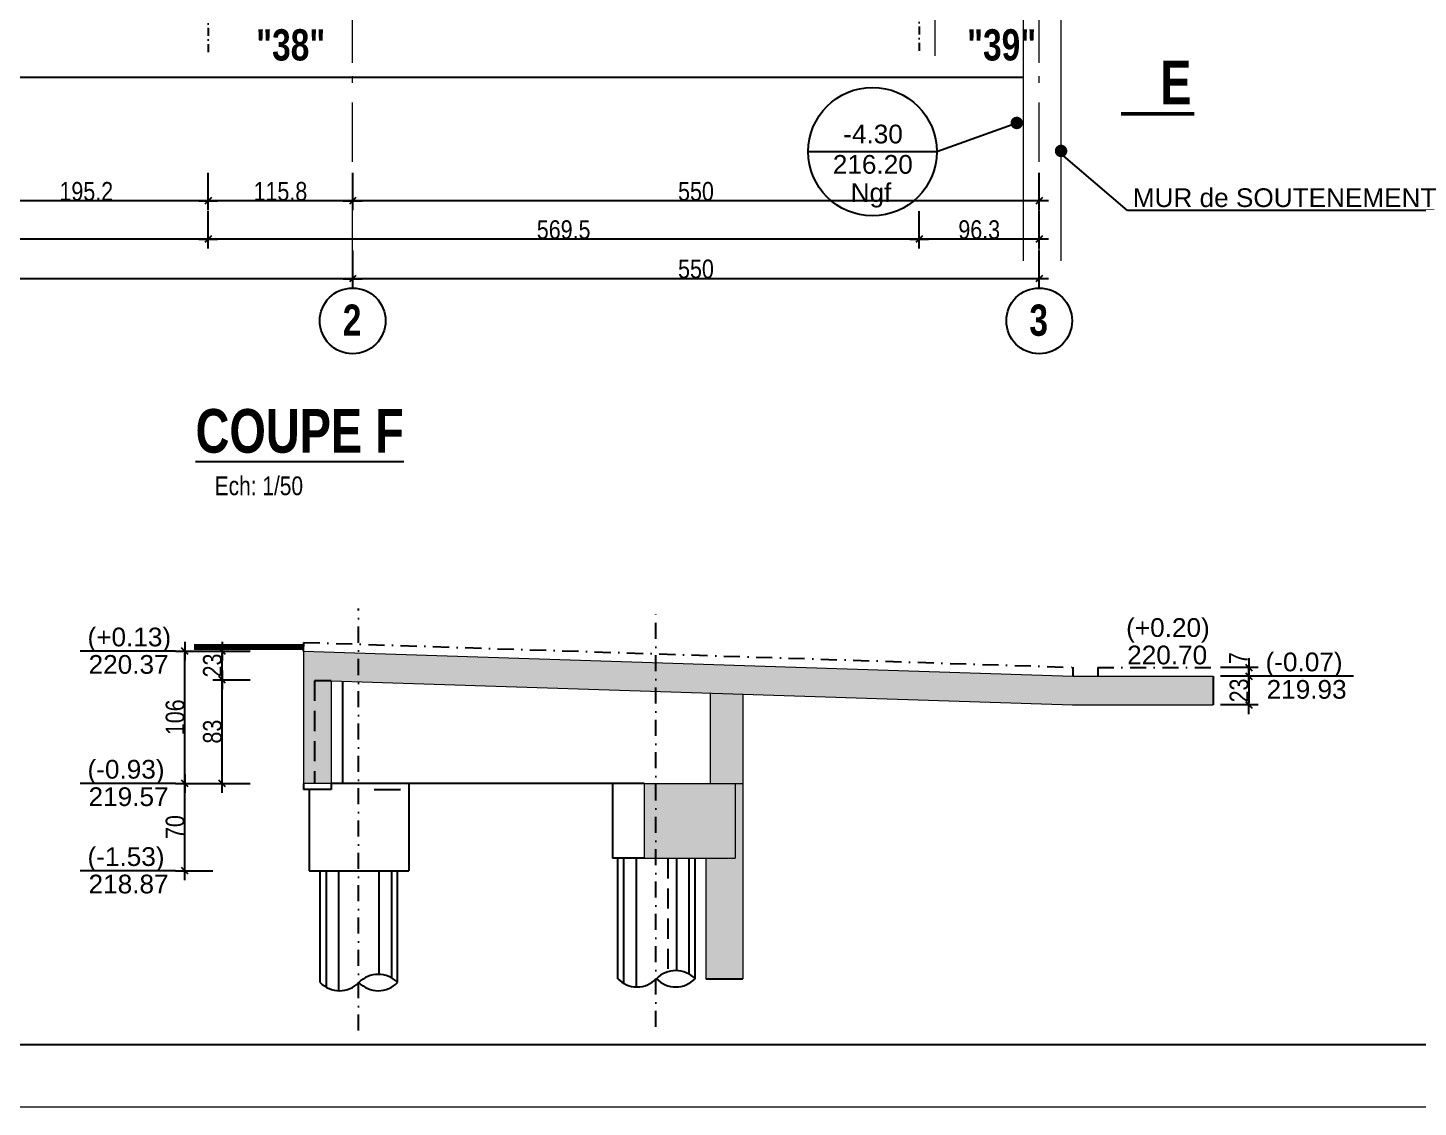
# Model space of a CAD drawing. Header units: centimetres. Extents: x 0 to 26456, y -12469 to -8269.
# Drawn here: x 22862 to 23976, y -12469 to -11604 of the extents above; entities that cross this region are included whole.
import ezdxf
from ezdxf.enums import TextEntityAlignment as Align

# ---------------------------------------------------------------- set-up
doc = ezdxf.new("R2010")
doc.units = ezdxf.units.CM
doc.header["$LTSCALE"] = 25.4
doc.header["$PDMODE"] = 1
doc.header["$PDSIZE"] = -2
for name, pattern in [('CACHEX2', [19.05, 12.7, -6.35]), ('Style de ligne -6', [1.04164, 0.625, -0.20828, 0.06943, -0.13893]), ('TIRETPTX2', [50.8, 25.4, -12.7, 0, -12.7])]:
    doc.linetypes.add(name, pattern=pattern)
for name, color, linetype in [('01_cote_gen', 4, 'Continuous'), ('01_linteaux', 2, 'Continuous'), ('01_poch_murs', 253, 'Continuous'), ('01_texte', 230, 'Continuous'), ('AA_COTES', 2, 'Continuous')]:
    doc.layers.add(name, color=color, linetype=linetype)
for name, color, linetype, lineweight in [('01_murs_coup', 5, 'Continuous', 60), ('01_PIEUX', 5, 'Continuous', 60), ('B Général', 7, 'Continuous', 5)]:
    doc.layers.add(name, color=color, linetype=linetype, lineweight=lineweight)
doc.styles.add('impact', font='impact.ttf')
doc.styles.add('MATTE_TXT', font='arial.ttf')
doc.styles.add('STYLE2', font='ARIALN.TTF')
doc.dimstyles.new('JB50', dxfattribs={"dimscale": 0.1, "dimtxt": 150, "dimasz": 15, "dimexe": 0.1, "dimexo": 0.1, "dimgap": 0.09, "dimtad": 1, "dimdec": 1, "dimdsep": 46, "dimtxsty": 'STYLE2', "dimblk1": 'BOND_G', "dimblk2": 'BOND_D', "dimsah": 1, "dimcen": 1.5, "dimdle": 0.01, "dimse1": 1, "dimse2": 1, "dimclrd": 4, "dimclre": 2, "dimclrt": 6, "dimazin": 2, "dimtfac": 2.333333, "dimtdec": 1, "dimtix": 1, "dimtmove": 2, "dimatfit": 3, "dimldrblk": 'BOND_G', "dimfxl": 1, "dimtolj": 1, "dimtzin": 0, "dimarcsym": 0})

# ---------------------------------------------------------------- blocks, each defined once
blk = doc.blocks.new('BOND_G')
at = {"layer": 'AA_COTES', "color": 0}
for p, q in [((0, -5), (0, 15)), ((5, 0), (-5, 0)), ((1.77, 1.77), (-1.77, -1.77))]:
    blk.add_line(p, q, dxfattribs=at)
blk = doc.blocks.new('BOND_D')
at = {"layer": 'AA_COTES', "color": 0}
for p, q in [((5, 0), (-5, 0)), ((-1.77, -1.77), (1.77, 1.77)), ((0, 5), (0, -15))]:
    blk.add_line(p, q, dxfattribs=at)
blk = doc.blocks.new('*D106')
at = {"layer": '01_cote_gen', "color": 4, "lineweight": -2, "ltscale": 3, "transparency": 16777216}
blk.add_line((23005.3, -11743), (22813.1, -11743), dxfattribs=at)
at = {"layer": 'Defpoints', "color": 0, "ltscale": 3, "transparency": 16777216}
for p in [(23006.8, -11607.5), (22811.6, -11710.5), (22811.6, -11743)]:
    blk.add_point(p, dxfattribs=at)
at = {"layer": '01_cote_gen', "color": 4, "lineweight": -2, "ltscale": 3, "transparency": 16777216, "xscale": 1.5, "yscale": 1.5, "zscale": 1.5, "rotation": 180}
blk.add_blockref('BOND_D', (22811.6, -11743), dxfattribs=at)
at = {"layer": '01_cote_gen', "color": 4, "lineweight": -2, "ltscale": 3, "transparency": 16777216, "xscale": 1.5, "yscale": 1.5, "zscale": 1.5}
blk.add_blockref('BOND_G', (23006.8, -11743), dxfattribs=at)
at = {"layer": '01_cote_gen', "color": 6, "ltscale": 3, "transparency": 16777216, "insert": (22909.2, -11735.4), "char_height": 15, "attachment_point": 5, "style": 'STYLE2'}
blk.add_mtext('\\A1;195.2', dxfattribs=at)
blk = doc.blocks.new('*D108')
at = {"layer": '01_cote_gen', "color": 4, "lineweight": -2, "ltscale": 3, "transparency": 16777216}
blk.add_line((23005.3, -11773.7), (22315.8, -11773.7), dxfattribs=at)
at = {"layer": 'Defpoints', "color": 0, "ltscale": 3, "transparency": 16777216}
for p in [(22314.3, -11750.5), (23006.8, -11750.5), (22314.3, -11773.7)]:
    blk.add_point(p, dxfattribs=at)
at = {"layer": '01_cote_gen', "color": 4, "lineweight": -2, "ltscale": 3, "transparency": 16777216, "xscale": 1.5, "yscale": 1.5, "zscale": 1.5, "rotation": 180}
blk.add_blockref('BOND_D', (22314.3, -11773.7), dxfattribs=at)
at = {"layer": '01_cote_gen', "color": 4, "lineweight": -2, "ltscale": 3, "transparency": 16777216, "xscale": 1.5, "yscale": 1.5, "zscale": 1.5}
blk.add_blockref('BOND_G', (23006.8, -11773.7), dxfattribs=at)
at = {"layer": '01_cote_gen', "color": 6, "ltscale": 3, "transparency": 16777216, "insert": (22660.5, -11766.1), "char_height": 15, "attachment_point": 5, "style": 'STYLE2'}
blk.add_mtext('\\A1;692.5', dxfattribs=at)
blk = doc.blocks.new('*D109')
at = {"layer": '01_cote_gen', "color": 4, "lineweight": -2, "ltscale": 3, "transparency": 16777216}
blk.add_line((23574.8, -11773.7), (23008.3, -11773.7), dxfattribs=at)
at = {"layer": 'Defpoints', "color": 0, "ltscale": 3, "transparency": 16777216}
for p in [(23576.3, -11607.5), (23006.8, -11773.7), (23006.8, -11781.2)]:
    blk.add_point(p, dxfattribs=at)
at = {"layer": '01_cote_gen', "color": 4, "lineweight": -2, "ltscale": 3, "transparency": 16777216, "xscale": 1.5, "yscale": 1.5, "zscale": 1.5, "rotation": 180}
blk.add_blockref('BOND_D', (23006.8, -11773.7), dxfattribs=at)
at = {"layer": '01_cote_gen', "color": 4, "lineweight": -2, "ltscale": 3, "transparency": 16777216, "xscale": 1.5, "yscale": 1.5, "zscale": 1.5}
blk.add_blockref('BOND_G', (23576.3, -11773.7), dxfattribs=at)
at = {"layer": '01_cote_gen', "color": 6, "ltscale": 3, "transparency": 16777216, "insert": (23291.6, -11766.1), "char_height": 15, "attachment_point": 5, "style": 'STYLE2'}
blk.add_mtext('\\A1;569.5', dxfattribs=at)
blk = doc.blocks.new('*D176')
at = {"layer": '01_cote_gen', "color": 4, "lineweight": -2, "ltscale": 3, "transparency": 16777216}
blk.add_line((23121.1, -11743), (23008.3, -11743), dxfattribs=at)
at = {"layer": 'Defpoints', "color": 0, "ltscale": 3, "transparency": 16777216}
for p in [(23006.8, -11743), (23122.6, -11739.7), (23006.8, -11828.8)]:
    blk.add_point(p, dxfattribs=at)
at = {"layer": '01_cote_gen', "color": 4, "lineweight": -2, "ltscale": 3, "transparency": 16777216, "xscale": 1.5, "yscale": 1.5, "zscale": 1.5, "rotation": 180}
blk.add_blockref('BOND_D', (23006.8, -11743), dxfattribs=at)
at = {"layer": '01_cote_gen', "color": 4, "lineweight": -2, "ltscale": 3, "transparency": 16777216, "xscale": 1.5, "yscale": 1.5, "zscale": 1.5}
blk.add_blockref('BOND_G', (23122.6, -11743), dxfattribs=at)
at = {"layer": '01_cote_gen', "color": 6, "ltscale": 3, "transparency": 16777216, "insert": (23064.7, -11735.4), "char_height": 15, "attachment_point": 5, "style": 'STYLE2'}
blk.add_mtext('\\A1;115.8', dxfattribs=at)
blk = doc.blocks.new('*D177')
at = {"layer": '01_cote_gen', "color": 4, "lineweight": -2, "ltscale": 3, "transparency": 16777216}
blk.add_line((23671.1, -11743), (23124.1, -11743), dxfattribs=at)
at = {"layer": 'Defpoints', "color": 0, "ltscale": 3, "transparency": 16777216}
for p in [(23122.6, -11737.7), (23122.6, -11743), (23672.6, -11760.8)]:
    blk.add_point(p, dxfattribs=at)
at = {"layer": '01_cote_gen', "color": 4, "lineweight": -2, "ltscale": 3, "transparency": 16777216, "xscale": 1.5, "yscale": 1.5, "zscale": 1.5, "rotation": 180}
blk.add_blockref('BOND_D', (23122.6, -11743), dxfattribs=at)
at = {"layer": '01_cote_gen', "color": 4, "lineweight": -2, "ltscale": 3, "transparency": 16777216, "xscale": 1.5, "yscale": 1.5, "zscale": 1.5}
blk.add_blockref('BOND_G', (23672.6, -11743), dxfattribs=at)
at = {"layer": '01_cote_gen', "color": 6, "ltscale": 3, "transparency": 16777216, "insert": (23397.6, -11735.4), "char_height": 15, "attachment_point": 5, "style": 'STYLE2'}
blk.add_mtext('\\A1;550', dxfattribs=at)
blk = doc.blocks.new('*D178')
at = {"layer": '01_cote_gen', "color": 4, "lineweight": -2, "ltscale": 3, "transparency": 16777216}
blk.add_line((23121.1, -11805.3), (22504.1, -11805.3), dxfattribs=at)
at = {"layer": 'Defpoints', "color": 0, "ltscale": 3, "transparency": 16777216}
for p in [(22502.6, -11687.6), (22502.6, -11805.3), (23122.6, -11797.8)]:
    blk.add_point(p, dxfattribs=at)
at = {"layer": '01_cote_gen', "color": 4, "lineweight": -2, "ltscale": 3, "transparency": 16777216, "xscale": 1.5, "yscale": 1.5, "zscale": 1.5, "rotation": 180}
blk.add_blockref('BOND_D', (22502.6, -11805.3), dxfattribs=at)
at = {"layer": '01_cote_gen', "color": 4, "lineweight": -2, "ltscale": 3, "transparency": 16777216, "xscale": 1.5, "yscale": 1.5, "zscale": 1.5}
blk.add_blockref('BOND_G', (23122.6, -11805.3), dxfattribs=at)
at = {"layer": '01_cote_gen', "color": 6, "ltscale": 3, "transparency": 16777216, "insert": (22812.6, -11797.6), "char_height": 15, "attachment_point": 5, "style": 'STYLE2'}
blk.add_mtext('\\A1;620', dxfattribs=at)
blk = doc.blocks.new('*D179')
at = {"layer": '01_cote_gen', "color": 4, "lineweight": -2, "ltscale": 3, "transparency": 16777216}
blk.add_line((23671.1, -11773.7), (23577.8, -11773.7), dxfattribs=at)
at = {"layer": 'Defpoints', "color": 0, "ltscale": 3, "transparency": 16777216}
for p in [(23576.3, -11628.8), (23672.6, -11713.7), (23576.3, -11773.7)]:
    blk.add_point(p, dxfattribs=at)
at = {"layer": '01_cote_gen', "color": 4, "lineweight": -2, "ltscale": 3, "transparency": 16777216, "xscale": 1.5, "yscale": 1.5, "zscale": 1.5, "rotation": 180}
blk.add_blockref('BOND_D', (23576.3, -11773.7), dxfattribs=at)
at = {"layer": '01_cote_gen', "color": 4, "lineweight": -2, "ltscale": 3, "transparency": 16777216, "xscale": 1.5, "yscale": 1.5, "zscale": 1.5}
blk.add_blockref('BOND_G', (23672.6, -11773.7), dxfattribs=at)
at = {"layer": '01_cote_gen', "color": 6, "ltscale": 3, "transparency": 16777216, "insert": (23624.5, -11766.1), "char_height": 15, "attachment_point": 5, "style": 'STYLE2'}
blk.add_mtext('\\A1;96.3', dxfattribs=at)
blk = doc.blocks.new('*D257')
at = {"layer": '01_cote_gen', "color": 4, "lineweight": -2, "ltscale": 3, "transparency": 16777216}
blk.add_line((23671.1, -11805.3), (23124.1, -11805.3), dxfattribs=at)
at = {"layer": 'Defpoints', "color": 0, "ltscale": 3, "transparency": 16777216}
for p in [(23672.6, -11788.8), (23122.6, -11797.8), (23122.6, -11805.3)]:
    blk.add_point(p, dxfattribs=at)
at = {"layer": '01_cote_gen', "color": 4, "lineweight": -2, "ltscale": 3, "transparency": 16777216, "xscale": 1.5, "yscale": 1.5, "zscale": 1.5, "rotation": 180}
blk.add_blockref('BOND_D', (23122.6, -11805.3), dxfattribs=at)
at = {"layer": '01_cote_gen', "color": 4, "lineweight": -2, "ltscale": 3, "transparency": 16777216, "xscale": 1.5, "yscale": 1.5, "zscale": 1.5}
blk.add_blockref('BOND_G', (23672.6, -11805.3), dxfattribs=at)
at = {"layer": '01_cote_gen', "color": 6, "ltscale": 3, "transparency": 16777216, "insert": (23397.6, -11797.6), "char_height": 15, "attachment_point": 5, "style": 'STYLE2'}
blk.add_mtext('\\A1;550', dxfattribs=at)
blk = doc.blocks.new('*D273')
at = {"layer": '01_cote_gen', "color": 4, "lineweight": -2, "ltscale": 3, "transparency": 16777216}
blk.add_line((22988.1, -12208.3), (22988.1, -12105.3), dxfattribs=at)
at = {"layer": 'Defpoints', "color": 0, "ltscale": 3, "transparency": 16777216}
for p in [(22988.1, -12103.8), (23170.3, -12103.8), (23163.2, -12209.8)]:
    blk.add_point(p, dxfattribs=at)
at = {"layer": '01_cote_gen', "color": 4, "lineweight": -2, "ltscale": 3, "transparency": 16777216, "xscale": 1.5, "yscale": 1.5, "zscale": 1.5}
for name, p, rotation in [('BOND_D', (22988.1, -12103.8), 90), ('BOND_G', (22988.1, -12209.8), 270)]:
    blk.add_blockref(name, p, dxfattribs=dict(at, rotation=rotation))
at = {"layer": '01_cote_gen', "color": 6, "ltscale": 3, "transparency": 16777216, "insert": (22980.4, -12156.8), "char_height": 15, "attachment_point": 5, "rotation": 90, "style": 'STYLE2'}
blk.add_mtext('\\A1;106', dxfattribs=at)
blk = doc.blocks.new('*D274')
at = {"layer": '01_cote_gen', "color": 4, "lineweight": -2, "ltscale": 3, "transparency": 16777216}
blk.add_line((23018, -12208.3), (23018, -12128.3), dxfattribs=at)
at = {"layer": 'Defpoints', "color": 0, "ltscale": 3, "transparency": 16777216}
for p in [(23018, -12126.8), (23119.4, -12126.8), (23034.6, -12209.8)]:
    blk.add_point(p, dxfattribs=at)
at = {"layer": '01_cote_gen', "color": 4, "lineweight": -2, "ltscale": 3, "transparency": 16777216, "xscale": 1.5, "yscale": 1.5, "zscale": 1.5}
for name, p, rotation in [('BOND_D', (23018, -12126.8), 90), ('BOND_G', (23018, -12209.8), 270)]:
    blk.add_blockref(name, p, dxfattribs=dict(at, rotation=rotation))
at = {"layer": '01_cote_gen', "color": 6, "ltscale": 3, "transparency": 16777216, "insert": (23010.3, -12168.3), "char_height": 15, "attachment_point": 5, "rotation": 90, "style": 'STYLE2'}
blk.add_mtext('\\A1;83', dxfattribs=at)
blk = doc.blocks.new('*D275')
at = {"layer": '01_cote_gen', "color": 4, "lineweight": -2, "ltscale": 3, "transparency": 16777216}
blk.add_line((23018, -12125.3), (23018, -12105.3), dxfattribs=at)
at = {"layer": 'Defpoints', "color": 0, "ltscale": 3, "transparency": 16777216}
for p in [(23018, -12103.8), (23119.4, -12103.8), (23119.4, -12126.8)]:
    blk.add_point(p, dxfattribs=at)
at = {"layer": '01_cote_gen', "color": 4, "lineweight": -2, "ltscale": 3, "transparency": 16777216, "xscale": 1.5, "yscale": 1.5, "zscale": 1.5}
for name, p, rotation in [('BOND_D', (23018, -12103.8), 90), ('BOND_G', (23018, -12126.8), 270)]:
    blk.add_blockref(name, p, dxfattribs=dict(at, rotation=rotation))
at = {"layer": '01_cote_gen', "color": 6, "ltscale": 3, "transparency": 16777216, "insert": (23010.3, -12115.3), "char_height": 15, "attachment_point": 5, "rotation": 90, "style": 'STYLE2'}
blk.add_mtext('\\A1;23', dxfattribs=at)
blk = doc.blocks.new('*D276')
at = {"layer": '01_cote_gen', "color": 4, "lineweight": -2, "ltscale": 3, "transparency": 16777216}
blk.add_line((22988.1, -12278.3), (22988.1, -12211.3), dxfattribs=at)
at = {"layer": 'Defpoints', "color": 0, "ltscale": 3, "transparency": 16777216}
for p in [(22988.1, -12209.8), (23058.2, -12209.8), (23058.2, -12279.8)]:
    blk.add_point(p, dxfattribs=at)
at = {"layer": '01_cote_gen', "color": 4, "lineweight": -2, "ltscale": 3, "transparency": 16777216, "xscale": 1.5, "yscale": 1.5, "zscale": 1.5}
for name, p, rotation in [('BOND_D', (22988.1, -12209.8), 90), ('BOND_G', (22988.1, -12279.8), 270)]:
    blk.add_blockref(name, p, dxfattribs=dict(at, rotation=rotation))
at = {"layer": '01_cote_gen', "color": 6, "ltscale": 3, "transparency": 16777216, "insert": (22980.4, -12244.8), "char_height": 15, "attachment_point": 5, "rotation": 90, "style": 'STYLE2'}
blk.add_mtext('\\A1;70', dxfattribs=at)
blk = doc.blocks.new('*D278')
at = {"layer": '01_cote_gen', "color": 4, "lineweight": -2, "ltscale": 3, "transparency": 16777216}
blk.add_line((23840.4, -12125.3), (23840.4, -12145.3), dxfattribs=at)
at = {"layer": 'Defpoints', "color": 0, "ltscale": 3, "transparency": 16777216}
for p in [(23795.6, -12123.8), (23795.6, -12146.8), (23840.4, -12146.8)]:
    blk.add_point(p, dxfattribs=at)
at = {"layer": '01_cote_gen', "color": 4, "lineweight": -2, "ltscale": 3, "transparency": 16777216, "xscale": 1.5, "yscale": 1.5, "zscale": 1.5}
for name, p, rotation in [('BOND_G', (23840.4, -12123.8), 90), ('BOND_D', (23840.4, -12146.8), 270)]:
    blk.add_blockref(name, p, dxfattribs=dict(at, rotation=rotation))
at = {"layer": '01_cote_gen', "color": 6, "ltscale": 3, "transparency": 16777216, "insert": (23832.7, -12135.3), "char_height": 15, "attachment_point": 5, "rotation": 90, "style": 'STYLE2'}
blk.add_mtext('\\A1;23', dxfattribs=at)
blk = doc.blocks.new('*D277')
at = {"layer": '01_cote_gen', "color": 4, "lineweight": -2, "ltscale": 3, "transparency": 16777216}
blk.add_line((23840.4, -12118.3), (23840.4, -12122.3), dxfattribs=at)
at = {"layer": 'Defpoints', "color": 0, "ltscale": 3, "transparency": 16777216}
for p in [(23756.8, -12116.8), (23815.6, -12123.8), (23840.4, -12123.8)]:
    blk.add_point(p, dxfattribs=at)
at = {"layer": '01_cote_gen', "color": 4, "lineweight": -2, "ltscale": 3, "transparency": 16777216, "xscale": 1.5, "yscale": 1.5, "zscale": 1.5}
for name, p, rotation in [('BOND_G', (23840.4, -12116.8), 90), ('BOND_D', (23840.4, -12123.8), 270)]:
    blk.add_blockref(name, p, dxfattribs=dict(at, rotation=rotation))
at = {"layer": '01_cote_gen', "color": 6, "ltscale": 3, "transparency": 16777216, "insert": (23832.1, -12109.5), "char_height": 15, "attachment_point": 5, "rotation": 90, "style": 'STYLE2'}
blk.add_mtext('\\A1;7', dxfattribs=at)

msp = doc.modelspace()

# ---------------------------------------------------------------- hatches: boundary and pattern name
at = {"layer": '01_poch_murs', "ltscale": 3}
h = msp.add_hatch(color=256, dxfattribs=at)
h.dxf.hatch_style = 1
h.paths.add_polyline_path([(23083.12, -12103.78), (23083.12, -12209.78), (23105.44, -12209.78), (23105.44, -12127.51), (23699.09, -12146.78), (23811.9, -12146.78), (23811.9, -12123.78), (23699.46, -12123.78)])
h.paths.add_polyline_path([(23435.07, -12138.21), (23409.07, -12137.36), (23409.07, -12209.78), (23429.11, -12209.78), (23435.07, -12209.78)], flags=17)
h.paths.add_polyline_path([(23429.11, -12209.78), (23356.18, -12209.78), (23356.18, -12269.78), (23429.11, -12269.78)])
h.paths.add_polyline_path([(23435.07, -12209.78), (23429.11, -12209.78), (23429.11, -12269.78), (23405.37, -12269.78), (23405.37, -12366.36), (23435.07, -12366.36)])

# ---------------------------------------------------------------- linework, layer by layer
at = {"layer": '01_linteaux', "linetype": 'TIRETPTX2', "ltscale": 0.01}
for p, q in [((23576.33, -11473.2), (23576.33, -11626.6)), ((23006.81, -11500.29), (23006.81, -11626.6))]:
    msp.add_line(p, q, dxfattribs=at)
at = {"layer": '01_linteaux', "linetype": 'TIRETPTX2', "ltscale": 0.02}
for p, q in [((23127.22, -12407.89), (23127.22, -12069.53)), ((23365.49, -12404.89), (23365.49, -12069.53)), ((23083.12, -12103.78), (23083.35, -12096.78)), ((23083.35, -12096.78), (23699.69, -12116.78)), ((23699.46, -12116.77), (23699.46, -12123.78)), ((23719.46, -12116.78), (23811.9, -12116.78)), ((23719.46, -12116.78), (23719.46, -12123.78))]:
    msp.add_line(p, q, dxfattribs=at)
at = {"layer": '01_linteaux', "linetype": 'CACHEX2', "ltscale": 0.05}
for p, q in [((23092.12, -12127.51), (23092.12, -12209.78)), ((23105.44, -12127.51), (23092.12, -12127.51)), ((23374.96, -12269.78), (23374.96, -12360.78))]:
    msp.add_line(p, q, dxfattribs=at)
at = {"layer": '01_linteaux'}
for p, q in [((23114.44, -12127.8), (23114.44, -12209.78)), ((23083.12, -12209.78), (23083.12, -12214.78)), ((23105.44, -12214.78), (23083.12, -12214.78)), ((23087.62, -12214.78), (23087.62, -12279.78)), ((23167.62, -12209.78), (23105.44, -12209.78)), ((23105.44, -12209.78), (23105.44, -12214.78)), ((23139.92, -12214.78), (23160.8, -12214.78)), ((23167.62, -12209.78), (23167.62, -12279.78)), ((23330.67, -12209.78), (23167.62, -12209.78)), ((23330.67, -12209.78), (23330.67, -12269.78)), ((23356.18, -12209.78), (23330.67, -12209.78)), ((23356.18, -12269.78), (23330.67, -12269.78)), ((23334.88, -12366.36), (23334.88, -12269.78)), ((23396.88, -12366.36), (23396.88, -12269.78)), ((23087.62, -12279.78), (23167.62, -12279.78)), ((23096.6, -12369.36), (23096.6, -12279.78)), ((23158.6, -12369.36), (23158.6, -12279.78))]:
    msp.add_line(p, q, dxfattribs=at)
at = {"layer": '01_linteaux', "const_width": 5}
msp.add_lwpolyline([(23083.12, -12100.48), (22995.41, -12100.48)], dxfattribs=at)
at = {"layer": '01_linteaux'}
for centre, start, end in [((23143.1, -12384.43), 44.19387, 135.80613), ((23381.38, -12381.43), 44.19387, 135.80613), ((23112.1, -12354.29), 224.19387, 315.80613), ((23143.1, -12354.29), 224.19387, 315.80613), ((23350.38, -12351.29), 224.19387, 315.80613), ((23381.38, -12351.29), 224.19387, 315.80613)]:
    msp.add_arc(centre, 21.62, start, end, dxfattribs=at)
at = {"layer": '01_murs_coup', "linetype": 'Continuous', "lineweight": 5}
for p, q in [((23083.12, -12103.78), (23083.12, -12209.78)), ((23083.12, -12103.78), (23699.46, -12123.78)), ((23105.44, -12127.51), (23105.44, -12209.78)), ((23105.44, -12127.51), (23699.09, -12146.78)), ((23699.46, -12123.78), (23811.9, -12123.78)), ((23409.07, -12137.36), (23409.07, -12209.78)), ((23435.07, -12138.21), (23435.07, -12366.36)), ((23699.09, -12146.78), (23811.9, -12146.78)), ((23105.44, -12209.78), (23083.12, -12209.78)), ((23139.92, -12209.78), (23160.8, -12209.78)), ((23356.18, -12209.78), (23429.11, -12209.78)), ((23356.18, -12209.78), (23356.18, -12269.78)), ((23429.11, -12209.78), (23429.11, -12269.78)), ((23429.11, -12209.78), (23435.07, -12209.78)), ((23356.18, -12269.78), (23429.11, -12269.78)), ((23405.37, -12269.78), (23405.37, -12366.36)), ((25405.97, -12469.29), (13955.97, -12469.29))]:
    msp.add_line(p, q, dxfattribs=at)
at = {"layer": '01_PIEUX', "color": 2, "linetype": 'Continuous', "lineweight": 5}
for p, q in [((23660.07, -11791.1), (23660.07, -10973.47)), ((23690.07, -11791.1), (23690.07, -10973.47)), ((23588.83, -11324.41), (23588.83, -11626.6))]:
    msp.add_line(p, q, dxfattribs=at)
at = {"layer": '01_poch_murs', "ltscale": 3}
for p, q in [((23811.9, -12123.78), (23811.9, -12146.78)), ((23405.37, -12366.36), (23435.07, -12366.36))]:
    msp.add_line(p, q, dxfattribs=at)
at = {"layer": '01_poch_murs'}
for p, q in [((23339.88, -12370.18), (23339.88, -12269.78)), ((23349.88, -12372.9), (23349.88, -12269.78)), ((23381.88, -12269.78), (23381.88, -12359.81)), ((23391.88, -12269.78), (23391.88, -12362.53)), ((23101.6, -12373.18), (23101.6, -12279.78)), ((23111.6, -12375.9), (23111.6, -12279.78)), ((23143.6, -12279.78), (23143.6, -12362.81)), ((23153.6, -12279.78), (23153.6, -12365.53))]:
    msp.add_line(p, q, dxfattribs=at)
at = {"layer": '01_texte'}
for p, q in [((23660.07, -11644.2), (22483.71, -11644.2)), ((23590.46, -11703.5), (23654.57, -11680.5)), ((23487.54, -11703.5), (23590.46, -11703.5)), ((23743.15, -11750.73), (23690.07, -11705.23)), ((23989.07, -11750.73), (23743.15, -11750.73)), ((22980.61, -12103.78), (22904.2, -12103.78)), ((23924.31, -12123.78), (23847.9, -12123.78)), ((22980.61, -12209.78), (22904.2, -12209.78)), ((22980.61, -12279.78), (22904.2, -12279.78)), ((25405.97, -12419.29), (14005.97, -12419.29))]:
    msp.add_line(p, q, dxfattribs=at)
at = {"layer": '01_texte', "const_width": 3}
msp.add_lwpolyline([(23796.7, -11673.17), (23738.2, -11673.17)], dxfattribs=at)
at = {"layer": '01_texte', "const_width": 5}
for points in [[(23652.07, -11680.5, 1), (23657.07, -11680.5, 1)], [(23687.57, -11702.93, 1), (23692.57, -11702.93, 1)]]:
    msp.add_lwpolyline(points, format="xyb", close=True, dxfattribs=at)
at = {"layer": '01_texte'}
for centre, radius in [((23539, -11703.5), 51.46), ((23122.57, -11839.11), 26.34), ((23672.58, -11839.11), 26.34)]:
    msp.add_circle(centre, radius, dxfattribs=at)
at = {"layer": 'B Général', "color": 1, "linetype": 'Style de ligne -6', "lineweight": 13, "ltscale": 3, "true_color": 0xff0000}
msp.add_line((23122.57, -11791.1), (23122.57, -8459.6), dxfattribs=at)
at = {"layer": 'B Général', "color": 1, "linetype": 'Style de ligne -6', "lineweight": 13, "ltscale": 3}
msp.add_line((23672.58, -11791.1), (23672.58, -8459.6), dxfattribs=at)

# ---------------------------------------------------------------- texts
at = {"layer": '01_texte', "style": 'impact'}
for s, height, p in [('"38"', 25, (23072.95, -11637.91)), ('"39"', 25, (23642.47, -11637.91)), ('E', 35, (23782.02, -11676.02))]:
    msp.add_text(s, height=height, rotation=0, dxfattribs=at).set_placement(p, align=Align.BOTTOM_CENTER)
at = {"layer": '01_texte', "style": 'MATTE_TXT'}
for s, p in [('-4.30', (23515.57, -11696.88)), ('216.20', (23507.2, -11721.19)), ('Ngf', (23521.53, -11743.82)), ('MUR de SOUTENEMENT', (23747.48, -11747.89)), ('(+0.13)', (22910.18, -12099.95)), ('(+0.20)', (23742.19, -12092.39)), ('220.37', (22911.03, -12121.94)), ('220.70', (23743.03, -12114.38)), ('(-0.07)', (23853.88, -12119.95)), ('219.93', (23854.72, -12141.94)), ('(-0.93)', (22910.18, -12205.95)), ('219.57', (22911.03, -12227.94)), ('(-1.53)', (22910.18, -12275.95)), ('218.87', (22911.03, -12297.94))]:
    msp.add_text(s, height=15, dxfattribs=at).set_placement(p)
at = {"layer": '01_texte', "style": 'impact'}
msp.add_text('%%UCOUPE F', height=35, dxfattribs=at).set_placement((23080.17, -11955.29), align=Align.BOTTOM_CENTER)
at = {"layer": '01_texte', "style": 'MATTE_TXT', "width": 0.8}
msp.add_text('Ech: 1/50', height=15, dxfattribs=at).set_placement((23047.44, -11983.31), align=Align.BOTTOM_CENTER)
at = {"layer": '01_texte', "char_height": 25, "attachment_point": 1, "rotation": 0, "line_spacing_factor": 0.895453, "style": 'impact'}
for s, insert in [('2', (23114.65, -11826.02)), ('3', (23664.66, -11826.02))]:
    msp.add_mtext(s, dxfattribs=dict(at, insert=insert))

# ---------------------------------------------------------------- dimensions: what is measured, and where the dimension line sits
at = {"layer": '01_cote_gen', "ltscale": 3}
for base, p1, p2, picture, middle in [((22811.62, -11743.03), (23006.81, -11607.48), (22811.62, -11710.53), '*D106', (22909.21, -11735.36)), ((23006.81, -11773.72), (23576.33, -11607.48), (23006.81, -11781.22), '*D109', (23291.57, -11766.05)), ((23576.3314, -11773.7225), (23672.5827, -11713.6595), (23576.3314, -11628.8477), '*D179', (23624.457, -11766.0549)), ((22502.57, -11805.27), (23122.57, -11797.77), (22502.57, -11687.55), '*D178', (22812.57, -11797.6)), ((23006.81, -11743.03), (23122.57, -11739.67), (23006.81, -11828.82), '*D176', (23064.69, -11735.36)), ((23122.57, -11743.03), (23672.58, -11760.84), (23122.57, -11737.71), '*D177', (23397.57, -11735.36)), ((22314.29, -11773.72), (23006.81, -11750.53), (22314.29, -11750.53), '*D108', (22660.55, -11766.05)), ((23122.57, -11805.27), (23672.58, -11788.8), (23122.57, -11797.77), '*D257', (23397.57, -11797.6))]:
    dim = msp.add_linear_dim(base=base, p1=p1, p2=p2, dimstyle='JB50', dxfattribs=at)
    dim.commit()
    dim.dimension.update_dxf_attribs({"geometry": picture, "text_midpoint": middle})
for base, p1, p2, picture, middle in [((22988.11, -12103.78), (23163.16, -12209.78), (23170.33, -12103.78), '*D273', (22980.45, -12156.78)), ((23017.99, -12103.78), (23119.37, -12126.78), (23119.37, -12103.78), '*D275', (23010.32, -12115.28)), ((23840.4, -12146.78), (23795.6, -12123.78), (23795.6, -12146.78), '*D278', (23832.73, -12135.28)), ((23017.99, -12126.78), (23034.58, -12209.78), (23119.37, -12126.78), '*D274', (23010.32, -12168.28)), ((22988.11, -12209.78), (23058.2, -12279.78), (23058.2, -12209.78), '*D276', (22980.45, -12244.78))]:
    dim = msp.add_linear_dim(base=base, p1=p1, p2=p2, angle=90, dimstyle='JB50', dxfattribs=at)
    dim.commit()
    dim.dimension.update_dxf_attribs({"geometry": picture, "text_midpoint": middle})
dim = msp.add_linear_dim(base=(23840.4, -12123.78), p1=(23756.81, -12116.78), p2=(23815.59, -12123.78), angle=90, dimstyle='JB50', dxfattribs=at)
dim.commit()
dim.dimension.update_dxf_attribs({"geometry": '*D277', "text_midpoint": (23832.13, -12109.53), "dimtype": 160})

doc.saveas('drawing.dxf')
